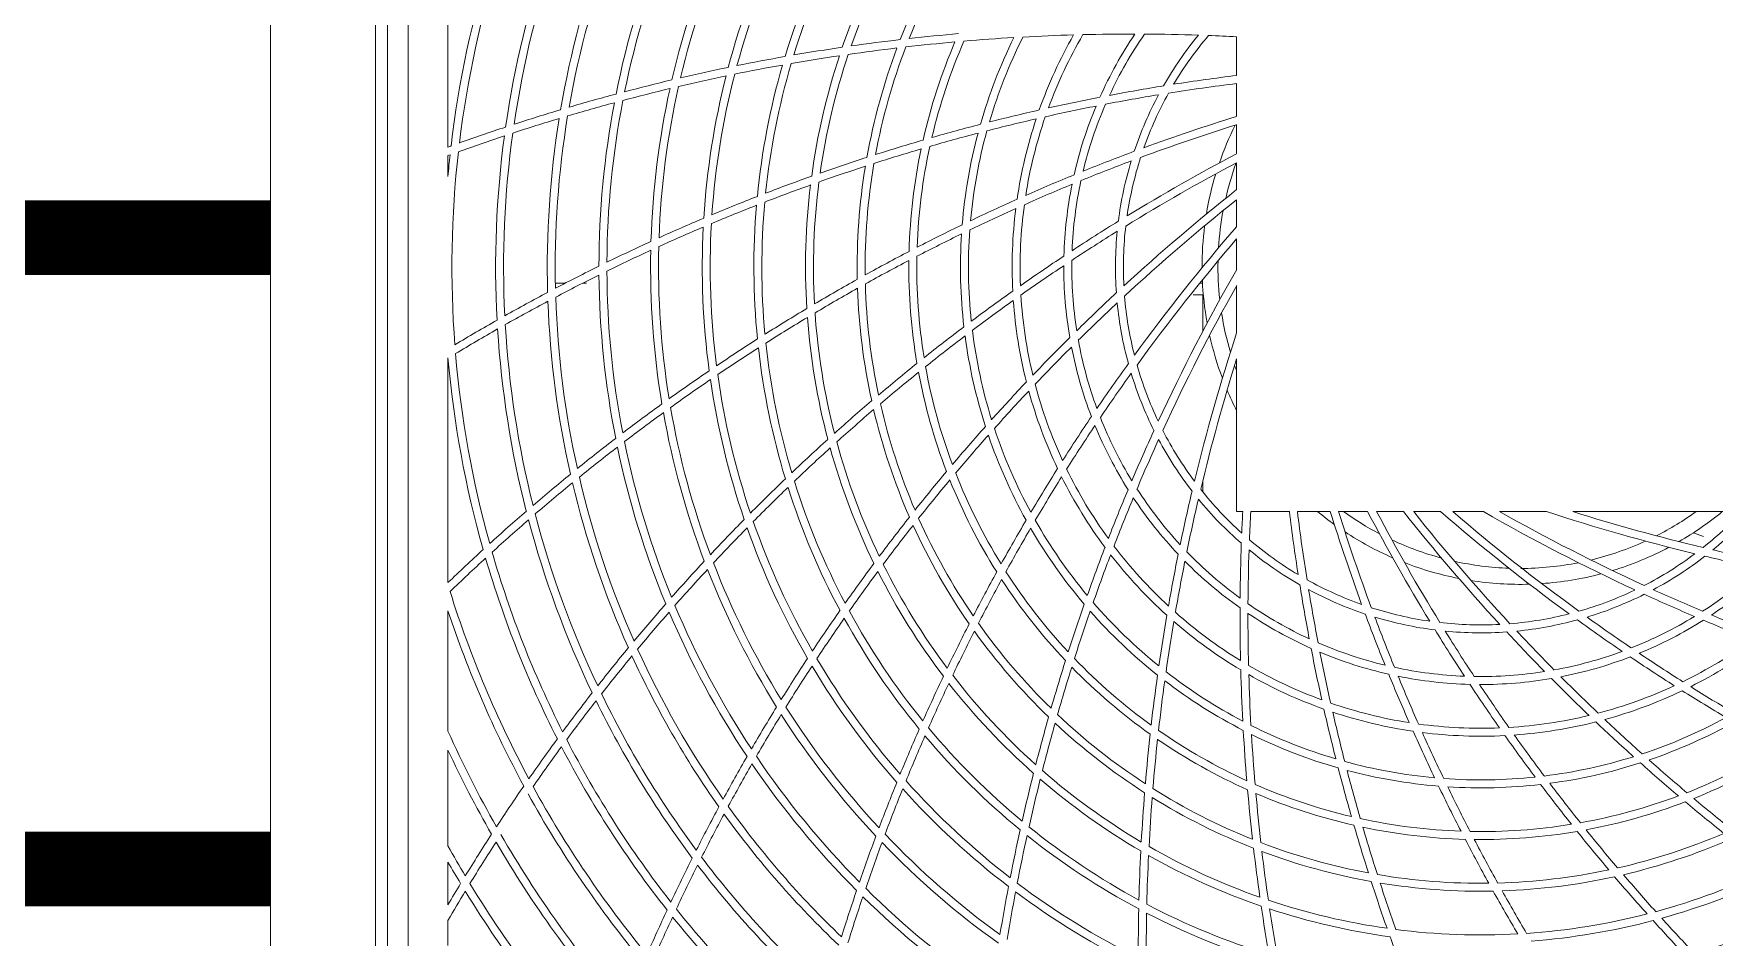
# Model space of a CAD drawing. Header units: millimetres. Extents: x -5096 to 255006, y -2833 to 77941.
# Drawn here: x 61360 to 61941, y 32597 to 32909 of the extents above; entities that cross this region are included whole.
import ezdxf

# ---------------------------------------------------------------- set-up
doc = ezdxf.new("R2010")
doc.units = ezdxf.units.MM
doc.layers.add('图框', color=7, linetype='Continuous', lineweight=0)

# ---------------------------------------------------------------- blocks, each defined once
blk = doc.blocks.new('A$C263F1397')
at = {"layer": '图框', "color": 7, "linetype": 'Continuous'}
for p, q in [((0, 0.112), (0, 5.2945)), ((0.106, 0.112), (0.106, 5.278)), ((0.118, 0.112), (0.118, 5.278)), ((0.1388, 2.484), (0.1388, 0.684)), ((0.1788, 1.7048), (0.1788, 1.89)), ((0.9728, 1.7769), (0.9728, 1.8158)), ((0.9728, 1.7358), (0.9728, 1.7688)), ((0.9728, 1.6982), (0.9728, 1.7274)), ((0.1788, 1.6753), (0.1788, 1.6962)), ((0.9728, 1.662), (0.9728, 1.6891)), ((0.9728, 1.6247), (0.9728, 1.6518)), ((0.9728, 1.5816), (0.9728, 1.6125)), ((0.2972, 1.568), (0.2869, 1.568)), ((0.3184, 1.568), (0.3147, 1.568)), ((0.9385, 1.568), (0.9358, 1.568)), ((0.9728, 1.518), (0.9728, 1.5654)), ((0.929, 1.556), (0.9388, 1.556)), ((0.9388, 1.556), (0.9388, 1.5197)), ((0.1788, 1.2666), (0.1788, 1.4927)), ((0.9728, 1.338), (0.9728, 1.4916)), ((0.9388, 1.3693), (0.9388, 1.3577)), ((0.979, 1.338), (0.9728, 1.338)), ((1.0259, 1.338), (0.987, 1.338)), ((1.0671, 1.338), (1.034, 1.338)), ((1.1047, 1.338), (1.0755, 1.338)), ((1.1408, 1.338), (1.1137, 1.338)), ((1.1781, 1.338), (1.151, 1.338)), ((1.2212, 1.338), (1.1904, 1.338)), ((1.2849, 1.338), (1.2374, 1.338)), ((1.4648, 1.338), (1.3112, 1.338)), ((1.4427, 1.3131), (1.4328, 1.3167)), ((0.1788, 1.1171), (0.1788, 1.2382)), ((0.3663, 1.208), (0.366, 1.208)), ((0.8538, 1.208), (0.8534, 1.208)), ((0.1788, 1.0016), (0.1788, 1.0979)), ((0.1788, 0.9424), (0.1788, 0.9853)), ((0.1788, 0.9014), (0.1788, 0.9266))]:
    blk.add_line(p, q, dxfattribs=at)
for centre, radius, start, end in [((1.2188, 1.584), 0.932, 159.3553, 170.0575), ((1.2188, 1.584), 0.888, 158.0116, 168.6869), ((1.2188, 1.584), 0.88, 157.7604, 168.4305), ((1.2188, 1.584), 0.836, 156.3366, 166.976), ((1.2188, 1.584), 0.828, 156.0695, 166.7028), ((1.2188, 1.584), 0.784, 154.5482, 165.1462), ((1.2188, 1.584), 0.776, 154.2614, 164.8525), ((1.2188, 1.584), 0.732, 152.62, 163.1699), ((1.2188, 1.584), 0.724, 152.3088, 162.8507), ((1.2188, 1.584), 0.68, 150.5174, 161.0107), ((1.2188, 1.584), 0.672, 150.1756, 160.6592), ((1.2188, 1.584), 0.628, 148.1933, 158.6188), ((1.2188, 1.584), 0.62, 147.8122, 158.226), ((1.2188, 1.584), 1.044, 162.5363, 173.2957), ((1.2188, 1.584), 1.036, 162.3187, 173.0745), ((1.2188, 1.584), 0.992, 161.0972, 171.8319), ((1.2188, 1.584), 0.984, 160.8703, 171.601), ((1.2188, 1.584), 0.94, 159.5932, 170.3), ((0.8676, -0.1814), 2.008, 96.6811, 98.0995), ((0.8676, -0.1814), 2, 95.1172, 96.543), ((0.8676, -0.1814), 2.008, 94.9921, 96.4222), ((1.2188, 1.584), 0.576, 156.832, 167.1749), ((1.2188, 1.584), 0.568, 156.3992, 166.7278), ((0.8676, -0.1814), 2, 93.4156, 94.8567), ((1.2188, 1.584), 0.524, 153.8384, 164.0782), ((1.2188, 1.584), 0.516, 153.3357, 163.5572), ((0.8676, -0.1814), 2, 91.6879, 93.1518), ((1.2188, 1.584), 0.472, 150.3195, 160.4257), ((1.2188, 1.584), 0.464, 149.7183, 159.8007), ((0.8676, -0.1814), 2, 89.9204, 91.419), ((1.2188, 1.584), 0.42, 146.0461, 155.9719), ((1.2188, 1.584), 0.412, 145.2992, 155.192), ((0.8676, -0.1814), 2, 88.0886, 89.6435), ((1.2188, 1.584), 0.368, 140.6222, 150.2872), ((1.2188, 1.584), 0.36, 139.6445, 149.2588), ((0.8676, -0.1814), 2, 86.9859, 87.7985), ((0.8676, -0.1814), 2.008, 100.0231, 101.4285), ((0.8676, -0.1814), 2, 98.4733, 99.8818), ((0.8676, -0.1814), 2.008, 98.3566, 99.7672), ((1.2188, 1.584), 0.68, 161.7674, 172.2607), ((1.2188, 1.584), 0.672, 161.4256, 171.9093), ((0.8676, -0.1814), 2, 96.8012, 98.2167), ((1.2188, 1.584), 0.628, 159.4433, 169.8688), ((1.2188, 1.584), 0.62, 159.0622, 169.4761), ((0.8676, -0.1814), 2.008, 101.6837, 103.086), ((1.2188, 1.584), 0.776, 165.5114, 176.1025), ((0.8676, -0.1814), 2, 100.1375, 101.5416), ((1.2188, 1.584), 0.732, 163.87, 174.4199), ((1.2188, 1.584), 0.724, 163.5588, 174.1007), ((1.2188, -0.216), 2.008, 97.037, 98.8641), ((0.8676, -0.1814), 2, 103.4529, 104.8536), ((0.8676, -0.1814), 2.008, 103.3408, 104.7417), ((1.2188, 1.584), 0.836, 167.5866, 178.226), ((1.2188, 1.584), 0.828, 167.3195, 177.9528), ((0.8676, -0.1814), 2, 101.7966, 103.1982), ((1.2188, 1.584), 0.784, 165.7982, 176.3962), ((1.2188, -0.216), 2.008, 99.1588, 100.7337), ((1.2188, -0.216), 2, 97.0653, 99.0485), ((0.8676, -0.1814), 2, 105.1082, 106.5091), ((0.8676, -0.1814), 2.008, 104.9963, 106.397), ((1.2188, 1.584), 0.888, 169.2616, 179.9369), ((1.2188, 1.584), 0.88, 169.0104, 179.6805), ((1.2188, -0.216), 2, 101.1704, 102.669), ((1.2188, -0.216), 2.008, 101.0134, 102.5249), ((1.2188, 1.584), 0.42, 157.2958, 167.2219), ((1.2188, 1.584), 0.412, 156.5492, 166.442), ((1.2188, -0.216), 2, 99.3386, 100.8935), ((1.2188, 1.584), 0.368, 151.8719, 161.5372), ((1.2188, 1.584), 0.36, 150.8945, 160.5088), ((0.8676, -0.1814), 2, 106.7639, 108.1661), ((0.8676, -0.1814), 2.008, 106.6517, 108.0533), ((1.2188, 1.584), 0.94, 170.8432, 181.55), ((1.2188, 1.584), 0.932, 170.6053, 181.3075), ((1.2188, -0.216), 2.008, 104.5334, 105.9807), ((1.2188, -0.216), 2, 102.9379, 104.4018), ((1.2188, -0.216), 2.008, 102.7957, 104.2683), ((1.2188, 1.584), 0.472, 161.5693, 171.6757), ((1.2188, 1.584), 0.464, 160.9683, 171.0507), ((1.57, -0.1814), 2, 107.3724, 110.2985), ((1.57, -0.1814), 2.008, 107.301, 110.1141), ((1.258, 1.5848), 0.32, 153.6416, 161.0206), ((0.8676, -0.1814), 2, 108.4213, 109.8256), ((0.8676, -0.1814), 2.008, 108.3083, 109.7119), ((1.2188, 1.584), 0.992, 172.3472, 183.0819), ((1.2188, 1.584), 0.984, 172.1203, 182.851), ((1.2188, -0.216), 2.008, 106.2421, 107.6722), ((1.2188, -0.216), 2, 104.6656, 106.1067), ((1.2188, 1.584), 0.524, 165.0884, 175.3282), ((1.2188, 1.584), 0.516, 164.5857, 174.8071), ((0.8676, -0.1814), 2.008, 109.9673, 110.0626), ((0.8676, -0.1814), 2, 110.0812, 110.1463), ((1.2188, 1.584), 1.044, 173.7863, 174.9829), ((1.2188, 1.584), 1.036, 173.5687, 184.3245), ((1.2188, -0.216), 2.008, 107.9311, 109.3495), ((1.2188, -0.216), 2, 106.3672, 107.793), ((1.2188, 1.584), 0.576, 168.082, 178.4249), ((1.2188, 1.584), 0.568, 167.6492, 177.9777), ((1.57, -0.1814), 2.008, 110.4088, 111.9837), ((1.9076, -0.079), 2.008, 117.746, 121.3641), ((1.2188, 1.584), 0.36, 162.1445, 171.7588), ((1.2188, -0.216), 2.008, 109.6066, 111.0172), ((1.2188, -0.216), 2, 108.0512, 109.4667), ((1.2188, 1.584), 0.628, 170.6933, 181.1188), ((1.2188, 1.584), 0.62, 170.3122, 180.7261), ((1.57, -0.1814), 2.008, 112.2634, 113.7749), ((1.57, -0.1814), 2, 110.5886, 112.1435), ((1.2188, 1.584), 0.368, 163.1216, 172.7872), ((1.9076, -0.079), 2, 117.8667, 121.5485), ((1.258, 1.5848), 0.32, 163.0967, 170.5365), ((1.258, 1.5848), 0.304, 159.9821, 166.9922), ((1.2188, -0.216), 2, 109.7233, 111.1318), ((1.2188, 1.584), 0.68, 173.0174, 183.5107), ((1.2188, 1.584), 0.672, 172.6756, 183.1592), ((1.57, -0.1814), 2, 112.4203, 113.919), ((1.2188, 1.584), 0.42, 168.5455, 178.4719), ((1.2188, 1.584), 0.412, 167.7992, 177.692), ((2.2188, 0.0874), 2.008, 128.3549, 132.6141), ((1.2188, -0.216), 2, 111.3875, 112.7916), ((1.2188, -0.216), 2.008, 111.2731, 112.6785), ((1.2188, 1.584), 0.732, 175.12, 185.6699), ((1.2188, 1.584), 0.724, 174.8088, 185.3507), ((1.57, -0.1814), 2, 114.1879, 115.6518), ((1.57, -0.1814), 2.008, 114.0457, 115.5183), ((1.2188, 1.584), 0.472, 172.8193, 182.9257), ((1.2188, 1.584), 0.464, 172.2183, 182.3006), ((2.2188, 0.0874), 2, 128.5366, 132.7985), ((1.2188, -0.216), 2.008, 112.9337, 114.336), ((1.2188, 1.584), 0.776, 176.7614, 187.3525), ((1.57, -0.1814), 2.008, 115.7834, 117.2307), ((1.9076, -0.079), 2.008, 121.6588, 123.2337), ((1.2188, 1.584), 0.36, 173.3945, 183.0088), ((2.4916, 0.3112), 2.008, 139.1453, 143.8641), ((1.258, 1.5848), 0.32, 172.6769, 180.254), ((1.258, 1.5848), 0.304, 169.3736, 176.5029), ((1.2188, -0.216), 2.008, 114.5908, 115.9917), ((1.2188, -0.216), 2, 113.0466, 114.4482), ((1.2188, 1.584), 0.784, 177.0482, 187.6462), ((1.57, -0.1814), 2, 115.9156, 117.3567), ((1.2188, 1.584), 0.524, 176.3384, 186.5782), ((1.2188, 1.584), 0.516, 175.8357, 186.0571), ((1.9076, -0.079), 2, 121.8386, 123.3935), ((1.2188, 1.584), 0.368, 174.3716, 184.0372), ((2.4916, 0.3112), 2, 139.4114, 144.0485), ((1.2188, -0.216), 2, 114.7029, 116.1036), ((1.2188, 1.584), 0.836, 178.8366, 189.476), ((1.2188, 1.584), 0.828, 178.5695, 189.2028), ((1.57, -0.1814), 2.008, 117.4921, 118.9222), ((1.57, -0.1814), 2, 117.6172, 119.043), ((1.2188, 1.584), 0.576, 179.332, 189.6749), ((1.2188, 1.584), 0.568, 178.8992, 189.2276), ((1.9076, -0.079), 2.008, 123.5134, 125.0249), ((1.2188, 1.584), 0.412, 179.0492, 188.942), ((1.2188, -0.216), 2.008, 116.2463, 117.647), ((1.2188, -0.216), 2, 116.3582, 117.7591), ((1.2188, 1.584), 0.888, 180.5116, 191.1869), ((1.2188, 1.584), 0.88, 180.2604, 190.9305), ((1.9076, -0.079), 2, 123.6703, 125.169), ((1.2188, 1.584), 0.42, 179.7955, 189.7219), ((2.7155, 0.584), 2.008, 150.2099, 155.1141), ((1.258, 1.5848), 0.304, 178.9719, 186.3126), ((1.2188, -0.216), 2.008, 117.9017, 119.3033), ((1.57, -0.1814), 2.008, 119.1811, 120.5995), ((1.57, -0.1814), 2, 119.3012, 120.7167), ((1.2188, 1.584), 0.628, 181.9433, 192.3688), ((1.2188, 1.584), 0.62, 181.5622, 191.9756), ((1.9076, -0.079), 2.008, 125.2957, 126.7683), ((2.2188, 0.0874), 2.008, 132.9088, 134.4837), ((2.7155, 0.584), 2, 150.613, 155.2985), ((1.258, 1.5848), 0.32, 182.4582, 190.2527), ((1.2188, -0.216), 2, 118.0139, 119.4161), ((1.2188, 1.584), 0.94, 182.0932, 192.8), ((1.2188, 1.584), 0.932, 181.8553, 192.5575), ((1.57, -0.1814), 2.008, 120.8566, 122.2672), ((1.9076, -0.079), 2, 125.4379, 126.9018), ((1.2188, 1.584), 0.472, 184.0693, 194.1757), ((1.2188, 1.584), 0.464, 183.4683, 193.5507), ((2.2188, 0.0874), 2, 133.0886, 134.6435), ((1.2188, 1.584), 0.368, 185.6216, 195.2872), ((1.2188, 1.584), 0.36, 184.6445, 194.2588), ((1.2188, -0.216), 2.008, 119.5583, 120.9619), ((1.2188, 1.584), 0.984, 183.3703, 194.101), ((1.57, -0.1814), 2, 120.9733, 122.3818), ((1.2188, 1.584), 0.68, 184.2674, 194.7607), ((1.2188, 1.584), 0.672, 183.9256, 194.4089), ((1.9076, -0.079), 2.008, 127.0334, 128.4807), ((1.258, 1.5848), 0.304, 188.8637, 196.5111), ((1.2188, -0.216), 2, 119.6713, 121.0756), ((1.2188, 1.584), 0.992, 183.5972, 194.3319), ((1.57, -0.1814), 2.008, 122.5231, 123.9285), ((1.2188, 1.584), 0.724, 186.0588, 196.6005), ((1.9076, -0.079), 2, 127.1656, 128.6067), ((1.2188, 1.584), 0.524, 187.5884, 197.8282), ((1.2188, 1.584), 0.516, 187.0857, 197.3071), ((2.2188, 0.0874), 2.008, 134.7634, 136.2749), ((1.2188, 1.584), 0.412, 190.2992, 200.192), ((2.8818, 0.8952), 2.008, 161.9319, 166.3641), ((1.258, 1.5848), 0.32, 192.5152, 200.6059), ((1.2188, 1.584), 1.044, 185.0194, 195.7957), ((1.2188, 1.584), 1.036, 184.8187, 195.5745), ((1.57, -0.1814), 2, 122.6375, 124.0416), ((1.2188, 1.584), 0.732, 186.37, 196.9199), ((2.2188, 0.0874), 2, 134.9203, 136.419), ((1.2188, 1.584), 0.42, 191.0455, 200.9719), ((2.8818, 0.8952), 2, 162.6486, 166.5485), ((1.57, -0.1814), 2.008, 124.1837, 125.586), ((1.2188, 1.584), 0.776, 188.0114, 198.6023), ((1.9076, -0.079), 2.008, 128.7421, 130.1722), ((1.9076, -0.079), 2, 128.8672, 130.293), ((1.2188, 1.584), 0.576, 190.582, 200.9249), ((1.2188, 1.584), 0.568, 190.1492, 200.4776), ((2.4916, 0.3112), 2.008, 144.1588, 145.7337), ((2.4916, 0.3112), 2, 144.3386, 145.8935), ((1.2188, 1.584), 0.368, 196.8716, 206.5372), ((1.2188, 1.584), 0.36, 195.8945, 205.5088), ((1.258, 1.5848), 0.304, 199.1308, 200.2555), ((1.57, -0.1814), 2, 124.2966, 125.6982), ((1.2188, 1.584), 0.784, 188.2982, 198.8962), ((2.2188, 0.0874), 2.008, 136.5457, 138.0183), ((2.2188, 0.0874), 2, 136.6879, 138.1518), ((1.2188, 1.584), 0.472, 195.3193, 205.4257), ((1.2188, 1.584), 0.464, 194.7183, 204.8005), ((1.258, 1.5848), 0.32, 202.9164, 206.9693), ((1.57, -0.1814), 2.008, 125.8408, 127.2417), ((1.2188, 1.584), 0.828, 189.8195, 200.4528), ((1.9076, -0.079), 2.008, 130.4311, 131.8495), ((1.9076, -0.079), 2, 130.5512, 131.9667), ((1.2188, 1.584), 0.628, 193.1933, 203.6188), ((1.2188, 1.584), 0.62, 192.8122, 203.2259), ((1.57, -0.1814), 2, 125.9529, 127.3536), ((1.2188, 1.584), 0.836, 190.0866, 200.726), ((2.2188, 0.0874), 2.008, 138.2834, 139.7306), ((1.2188, 1.584), 0.516, 198.3357, 208.5567), ((2.4916, 0.3112), 2.008, 146.0134, 147.5249), ((2.4916, 0.3112), 2, 146.1703, 147.669), ((1.2188, 1.584), 0.42, 202.2955, 212.2219), ((1.2188, 1.584), 0.412, 201.5492, 211.442), ((1.57, -0.1814), 2.008, 127.4963, 128.897), ((1.2188, 1.584), 0.88, 191.5104, 202.1805), ((1.9076, -0.079), 2.008, 132.1066, 133.5172), ((1.2188, 1.584), 0.672, 195.1756, 205.6591), ((2.2188, 0.0874), 2, 138.4156, 139.8567), ((1.2188, 1.584), 0.524, 198.8384, 209.0782), ((2.7155, 0.584), 2.008, 155.4088, 156.9837), ((2.7155, 0.584), 2, 155.5886, 157.1435), ((1.2188, 1.584), 0.368, 208.1216, 217.7872), ((1.2188, 1.584), 0.36, 207.1445, 216.7588), ((1.57, -0.1814), 2, 127.6082, 129.0091), ((1.2188, 1.584), 0.888, 191.7616, 202.4369), ((1.9076, -0.079), 2, 132.2233, 133.6318), ((1.2188, 1.584), 0.68, 195.5174, 206.0107), ((1.57, -0.1814), 2.008, 129.1517, 130.5533), ((1.2188, 1.584), 0.932, 193.1053, 203.8075), ((1.9076, -0.079), 2.008, 133.7731, 135.1785), ((2.2188, 0.0874), 2.008, 139.9921, 141.4222), ((1.2188, 1.584), 0.568, 201.3992, 211.7274), ((2.4916, 0.3112), 2.008, 147.7957, 149.2682), ((2.4916, 0.3112), 2, 147.9379, 149.4018), ((1.2188, 1.584), 0.472, 206.5693, 216.6757), ((1.2188, 1.584), 0.464, 205.9683, 216.0507), ((1.57, -0.1814), 2, 129.2639, 130.6661), ((1.2188, 1.584), 0.94, 193.3432, 204.05), ((1.9076, -0.079), 2, 133.8875, 135.2916), ((1.2188, 1.584), 0.732, 197.62, 208.1699), ((1.2188, 1.584), 0.724, 197.3088, 207.8505), ((2.2188, 0.0874), 2, 140.1172, 141.543), ((1.2188, 1.584), 0.576, 201.832, 212.1749), ((2.7155, 0.584), 2.008, 157.2634, 158.7749), ((1.2188, 1.584), 0.412, 212.7992, 222.692), ((2.8818, 0.8952), 2.008, 166.6588, 168.2337), ((1.2188, 1.584), 0.36, 218.3945, 228.0088), ((1.57, -0.1814), 2.008, 130.8083, 132.2119), ((2.7155, 0.584), 2, 157.4203, 158.919), ((1.2188, 1.584), 0.42, 213.5455, 223.4719), ((2.8818, 0.8952), 2, 166.8386, 168.3935), ((1.2188, 1.584), 0.368, 219.3716, 229.0372), ((2.9842, 1.2329), 2.008, 176.9979, 177.6141), ((2.9842, 1.2329), 2, 176.9859, 177.7985), ((3.0188, 1.584), 2.008, 187.037, 188.8641), ((3.0188, 1.584), 2, 187.0653, 189.0485), ((1.258, 1.5848), 0.32, 230.4663, 234.2761), ((2.9842, 1.9352), 2.008, 197.301, 200.1141), ((2.9842, 1.9352), 2, 197.3724, 200.2985), ((1.258, 1.5848), 0.304, 234.2763, 242.2755), ((2.8818, 2.2729), 2.008, 207.746, 211.3641), ((2.8818, 2.2729), 2, 207.8667, 211.5485), ((2.7155, 2.584), 2.008, 218.3549, 222.6141), ((2.7155, 2.584), 2, 218.5366, 222.7985), ((2.4916, 2.8568), 2.008, 229.1453, 233.8641), ((2.4916, 2.8568), 2, 229.4114, 234.0485), ((2.2188, 3.0807), 2.008, 240.2099, 245.1141), ((2.2188, 3.0807), 2, 240.6132, 245.2985), ((1.9076, 3.247), 2.008, 251.9319, 256.3641), ((1.9076, 3.247), 2, 252.6484, 256.5485), ((1.258, 1.5848), 0.304, 296.889, 305.7237), ((1.258, 1.5848), 0.32, 300.0428, 309.5337), ((1.2188, 1.584), 0.36, 308.3945, 318.0088), ((1.2188, 1.584), 0.368, 309.3716, 319.0372), ((1.57, -0.1814), 2, 130.9213, 132.3256), ((1.2188, 1.584), 0.992, 194.8472, 205.5819), ((1.2188, 1.584), 0.984, 194.6203, 205.351), ((1.9076, -0.079), 2.008, 135.4337, 136.836), ((1.9076, -0.079), 2, 135.5466, 136.9482), ((1.2188, 1.584), 0.784, 199.5482, 210.1462), ((1.2188, 1.584), 0.776, 199.2614, 209.8523), ((2.2188, 0.0874), 2.008, 141.6811, 143.0995), ((2.2188, 0.0874), 2, 141.8012, 143.2167), ((1.2188, 1.584), 0.628, 204.4433, 214.8688), ((1.2188, 1.584), 0.62, 204.0622, 214.4757), ((2.4916, 0.3112), 2.008, 149.5334, 150.9806), ((2.4916, 0.3112), 2, 149.6656, 151.1067), ((1.2188, 1.584), 0.524, 210.0884, 220.3282), ((1.2188, 1.584), 0.516, 209.5857, 219.8071), ((1.2188, 1.584), 0.464, 217.2183, 227.3007), ((2.9842, 1.2329), 2.008, 177.9088, 179.4837), ((1.2188, 1.584), 0.36, 229.6445, 239.2588), ((1.258, 1.5848), 0.32, 236.6233, 246.3967), ((1.258, 1.5848), 0.304, 244.907, 254.9284), ((1.258, 1.5848), 0.304, 283.5827, 294.5768), ((1.57, -0.1814), 2.008, 132.4673, 133.853), ((1.57, -0.1814), 2, 132.5812, 133.9886), ((1.2188, 1.584), 1.044, 196.2863, 207.0457), ((1.2188, 1.584), 1.036, 196.0687, 206.8245), ((1.9076, -0.079), 2.008, 137.0908, 138.4916), ((1.2188, 1.584), 0.828, 201.0695, 211.7028), ((2.7155, 0.584), 2.008, 159.0457, 160.5183), ((2.7155, 0.584), 2, 159.1879, 160.6518), ((1.2188, 1.584), 0.472, 217.8193, 227.9257), ((2.8818, 0.8952), 2.008, 168.5134, 170.0249), ((2.8818, 0.8952), 2, 168.6703, 170.169), ((1.2188, 1.584), 0.42, 224.7955, 234.7219), ((1.2188, 1.584), 0.412, 224.0492, 233.942), ((2.9842, 1.2329), 2, 178.0888, 179.6435), ((1.2188, 1.584), 0.368, 230.6234, 240.2872), ((1.258, 1.5848), 0.32, 248.7153, 258.904), ((1.258, 1.5848), 0.304, 257.4952, 267.9319), ((1.258, 1.5848), 0.304, 270.1508, 281.183), ((1.258, 1.5848), 0.32, 286.9249, 297.9535), ((1.2188, 1.584), 0.36, 297.1445, 306.7588), ((1.2188, 1.584), 0.368, 298.1216, 307.7872), ((1.9076, 3.247), 2.008, 256.6588, 258.2337), ((1.9076, 3.247), 2, 256.8386, 258.3935), ((1.9076, -0.079), 2, 137.2029, 138.6036), ((1.2188, 1.584), 0.836, 201.3366, 211.976), ((2.2188, 0.0874), 2.008, 143.3566, 144.7672), ((2.2188, 0.0874), 2, 143.4733, 144.8818), ((1.2188, 1.584), 0.68, 206.7674, 217.2607), ((1.2188, 1.584), 0.672, 206.4256, 216.909), ((2.4916, 0.3112), 2.008, 151.2421, 152.6722), ((2.4916, 0.3112), 2, 151.3672, 152.793), ((1.2188, 1.584), 0.576, 213.082, 223.4249), ((1.2188, 1.584), 0.568, 212.6492, 222.9776), ((1.2188, 1.584), 0.36, 240.8945, 250.5088), ((1.258, 1.5848), 0.32, 273.9412, 284.771), ((1.2188, 1.584), 0.412, 302.7992, 312.692), ((1.2188, 1.584), 0.42, 303.5455, 313.4719), ((1.2188, 1.584), 1.088, 197.4608, 208.2392), ((3.0188, 1.584), 2.008, 189.1588, 190.7337), ((3.0188, 1.584), 2, 189.3388, 190.8935), ((1.2188, 1.584), 0.368, 241.8735, 251.5372), ((1.258, 1.5848), 0.32, 261.1775, 271.7243), ((1.2188, 1.584), 0.36, 285.8945, 295.5088), ((1.2188, 1.584), 0.368, 286.8716, 296.5372), ((2.2188, 3.0807), 2.008, 245.4088, 246.9837), ((2.2188, 3.0807), 2, 245.5886, 247.1435), ((1.2188, 1.584), 1.096, 198.3947, 208.4522), ((1.9076, -0.079), 2.008, 138.7463, 140.147), ((1.9076, -0.079), 2, 138.8582, 140.2591), ((1.2188, 1.584), 0.888, 203.0116, 213.6869), ((1.2188, 1.584), 0.88, 202.7604, 213.4305), ((2.2188, 0.0874), 2.008, 145.0231, 146.4285), ((1.2188, 1.584), 0.724, 208.5588, 219.1004), ((2.7155, 0.584), 2.008, 160.7834, 162.2307), ((2.7155, 0.584), 2, 160.9156, 162.3567), ((1.2188, 1.584), 0.524, 221.3384, 231.5782), ((1.2188, 1.584), 0.516, 220.8357, 231.0571), ((1.2188, 1.584), 0.464, 228.4683, 238.5507), ((2.9842, 1.2329), 2.008, 179.7634, 181.2749), ((1.2188, 1.584), 0.42, 236.0466, 245.9719), ((2.9842, 1.2329), 2, 179.9205, 181.419), ((1.2188, 1.584), 0.412, 235.2992, 245.192), ((1.2188, 1.584), 0.36, 252.1445, 261.7588), ((2.2188, 0.0874), 2, 145.1375, 146.5416), ((1.2188, 1.584), 0.732, 208.87, 219.4199), ((2.4916, 0.3112), 2.008, 152.9311, 154.3495), ((1.2188, 1.584), 0.62, 215.3122, 225.7259), ((2.8818, 0.8952), 2.008, 170.2957, 171.7683), ((2.8818, 0.8952), 2, 170.4379, 171.9018), ((1.2188, 1.584), 0.472, 229.0693, 239.1757), ((2.9842, 1.9352), 2.008, 200.4088, 201.9837), ((1.2188, 1.584), 0.368, 253.1216, 262.7872), ((2.9842, 1.9352), 2, 200.5886, 202.1435), ((2.8818, 2.2729), 2.008, 211.6588, 213.2337), ((1.2188, 1.584), 0.36, 263.3945, 273.0088), ((1.2188, 1.584), 0.36, 274.6445, 284.2588), ((1.2188, 1.584), 0.368, 275.6216, 285.2872), ((2.4916, 2.8568), 2.008, 234.1588, 235.7337), ((2.4916, 2.8568), 2, 234.3386, 235.8935), ((1.2188, 1.584), 0.412, 291.5492, 301.442), ((1.2188, 1.584), 0.42, 292.2955, 302.2219), ((2.2188, 3.0807), 2.008, 247.2634, 248.7749), ((2.2188, 3.0807), 2, 247.4203, 248.919), ((2.4916, 0.3112), 2, 153.0512, 154.4667), ((1.2188, 1.584), 0.628, 215.6933, 226.1188), ((1.2188, 1.584), 0.412, 246.5492, 256.442), ((1.2188, 1.584), 0.368, 264.3716, 274.0372), ((2.8818, 2.2729), 2, 211.8386, 213.3935), ((2.7155, 2.584), 2.008, 222.9088, 224.4837), ((2.7155, 2.584), 2, 223.0886, 224.6435), ((1.2188, 1.584), 0.464, 295.9683, 306.0507), ((1.2188, 1.584), 0.472, 296.5693, 306.6757), ((1.9076, -0.079), 2.008, 140.4017, 141.8033), ((1.9076, -0.079), 2, 140.5139, 141.9161), ((1.2188, 1.584), 0.94, 204.5932, 215.3), ((1.2188, 1.584), 0.932, 204.3553, 215.0575), ((2.2188, 0.0874), 2.008, 146.6837, 148.086), ((1.2188, 1.584), 0.776, 210.5114, 221.1023), ((2.7155, 0.584), 2.008, 162.4921, 163.9222), ((1.2188, 1.584), 0.568, 223.8992, 234.2277), ((3.0188, 1.584), 2.008, 191.0134, 192.5249), ((3.0188, 1.584), 2, 191.1704, 192.669), ((1.2188, 1.584), 0.42, 247.2959, 257.2219), ((1.2188, 1.584), 0.412, 280.2992, 290.192), ((1.2188, 1.584), 0.42, 281.0455, 290.9719), ((2.4916, 2.8568), 2.008, 236.0134, 237.5249), ((2.4916, 2.8568), 2, 236.1703, 237.669), ((2.2188, 0.0874), 2, 146.7966, 148.1982), ((1.2188, 1.584), 0.784, 210.7982, 221.3962), ((2.4916, 0.3112), 2.008, 154.6066, 156.0172), ((1.2188, 1.584), 0.672, 217.6756, 228.1591), ((2.7155, 0.584), 2, 162.6172, 164.043), ((1.2188, 1.584), 0.576, 224.332, 234.6749), ((2.8818, 0.8952), 2.008, 172.0334, 173.4807), ((2.8818, 0.8952), 2, 172.1656, 173.6067), ((1.2188, 1.584), 0.524, 232.5884, 242.8282), ((1.2188, 1.584), 0.516, 232.0857, 242.3072), ((2.9842, 1.2329), 2.008, 181.5457, 183.0183), ((1.2188, 1.584), 0.464, 239.7183, 249.8007), ((1.2188, 1.584), 0.472, 240.3194, 250.4257), ((2.9842, 1.2329), 2, 181.6879, 183.1518), ((2.9842, 1.9352), 2.008, 202.2634, 203.7749), ((1.2188, 1.584), 0.412, 257.7992, 267.692), ((1.2188, 1.584), 0.42, 258.5455, 268.4719), ((2.9842, 1.9352), 2, 202.4203, 203.919), ((1.2188, 1.584), 0.412, 269.0492, 278.942), ((1.2188, 1.584), 0.42, 269.7955, 279.7219), ((2.7155, 2.584), 2.008, 224.7634, 226.2749), ((2.7155, 2.584), 2, 224.9203, 226.419), ((1.9076, -0.079), 2.008, 142.0583, 143.4619), ((1.2188, 1.584), 0.984, 205.8703, 216.601), ((2.4916, 0.3112), 2, 154.7233, 156.1318), ((1.2188, 1.584), 0.68, 218.0174, 228.5107), ((2.8818, 2.2729), 2.008, 213.5134, 215.0249), ((2.8818, 2.2729), 2, 213.6703, 215.169), ((1.2188, 1.584), 0.464, 284.7183, 294.8005), ((1.2188, 1.584), 0.472, 285.3193, 295.4257), ((2.4916, 2.8568), 2.008, 237.7957, 239.2682), ((2.4916, 2.8568), 2, 237.9379, 239.4018), ((1.9076, -0.079), 2, 142.1713, 143.5756), ((1.2188, 1.584), 0.992, 206.0972, 216.8319), ((2.2188, 0.0874), 2.008, 148.3408, 149.7416), ((2.2188, 0.0874), 2, 148.4529, 149.8536), ((1.2188, 1.584), 0.836, 212.5866, 223.226), ((1.2188, 1.584), 0.828, 212.3195, 222.9527), ((1.2188, 1.584), 0.62, 226.5622, 236.976), ((3.0188, 1.584), 2.008, 192.7957, 194.2683), ((1.2188, 1.584), 0.464, 250.9683, 261.0507), ((1.2188, 1.584), 0.472, 251.5693, 261.6757), ((3.0188, 1.584), 2, 192.9379, 194.4018), ((1.2188, 1.584), 1.14, 204.1775, 209.6039), ((2.4916, 0.3112), 2.008, 156.2731, 157.6785), ((1.2188, 1.584), 0.724, 219.8088, 230.3506), ((2.7155, 0.584), 2.008, 164.1811, 165.5995), ((2.7155, 0.584), 2, 164.3012, 165.7167), ((1.2188, 1.584), 0.628, 226.9433, 237.3688), ((1.2188, 1.584), 0.568, 235.1492, 245.4777), ((2.9842, 1.2329), 2.008, 183.2834, 184.7307), ((1.2188, 1.584), 0.516, 243.3357, 253.5571), ((2.9842, 1.9352), 2.008, 204.0457, 205.5183), ((1.2188, 1.584), 0.464, 262.2183, 272.3004), ((1.2188, 1.584), 0.464, 273.4683, 283.5507), ((1.2188, 1.584), 0.472, 274.0693, 284.1757), ((2.7155, 2.584), 2.008, 226.5457, 228.0183), ((2.7155, 2.584), 2, 226.6879, 228.1518), ((1.2188, 1.584), 0.516, 288.3357, 298.5567), ((1.2188, 1.584), 0.524, 288.8384, 299.0782), ((1.9076, -0.079), 2.008, 143.7173, 145.1235), ((1.9076, -0.079), 2, 143.8312, 145.2386), ((1.2188, 1.584), 1.044, 207.5363, 218.2957), ((1.2188, 1.584), 1.036, 207.3187, 218.0745), ((2.4916, 0.3112), 2, 156.3875, 157.7916), ((1.2188, 1.584), 0.732, 220.12, 230.6699), ((2.8818, 0.8952), 2.008, 173.7421, 175.1722), ((2.8818, 0.8952), 2, 173.8672, 175.293), ((1.2188, 1.584), 0.576, 235.582, 245.9249), ((2.9842, 1.2329), 2, 183.4156, 184.8567), ((1.2188, 1.584), 0.524, 243.8384, 254.0782), ((1.2188, 1.584), 0.472, 262.8193, 272.9257), ((2.9842, 1.9352), 2, 204.1879, 205.6518), ((2.8818, 2.2729), 2.008, 215.2957, 216.7682), ((2.8818, 2.2729), 2, 215.4379, 216.9018), ((1.2188, 1.584), 0.568, 291.3992, 301.7274), ((1.2188, 1.584), 1.148, 205.0521, 209.8099), ((2.2188, 0.0874), 2.008, 149.9963, 151.397), ((2.2188, 0.0874), 2, 150.1082, 151.5091), ((1.2188, 1.584), 0.888, 214.2616, 224.9369), ((1.2188, 1.584), 0.88, 214.0104, 224.6805), ((1.2188, 1.584), 0.516, 254.5857, 264.8071), ((1.2188, 1.584), 0.516, 277.0857, 287.3071), ((1.2188, 1.584), 0.524, 277.5884, 287.8282), ((2.7155, 2.584), 2.008, 228.2834, 229.7306), ((2.7155, 2.584), 2, 228.4156, 229.8567), ((1.2188, 1.584), 0.576, 291.832, 302.1749), ((1.2188, 1.584), 0.776, 221.7614, 232.3524), ((2.7155, 0.584), 2.008, 165.8566, 167.2672), ((2.7155, 0.584), 2, 165.9733, 167.3818), ((1.2188, 1.584), 0.68, 229.2674, 239.7607), ((1.2188, 1.584), 0.672, 228.9256, 239.4092), ((3.0188, 1.584), 2.008, 194.5334, 195.9807), ((1.2188, 1.584), 0.524, 255.0884, 265.3282), ((3.0188, 1.584), 2, 194.6656, 196.1067), ((1.2188, 1.584), 0.516, 265.8357, 276.0567), ((1.9076, -0.079), 2.008, 145.3795, 146.7892), ((1.2188, 1.584), 1.096, 208.9205, 219.7022), ((1.2188, 1.584), 1.088, 208.7108, 219.4892), ((2.4916, 0.3112), 2.008, 157.9337, 159.336), ((2.4916, 0.3112), 2, 158.0466, 159.4482), ((1.2188, 1.584), 0.784, 222.0482, 232.6462), ((2.8818, 0.8952), 2.008, 175.4311, 176.8495), ((2.8818, 0.8952), 2, 175.5512, 176.9667), ((1.2188, 1.584), 0.628, 238.1933, 248.6188), ((1.2188, 1.584), 0.62, 237.8122, 248.2261), ((2.9842, 1.2329), 2.008, 184.9921, 186.4222), ((1.2188, 1.584), 0.568, 246.3992, 256.7277), ((1.2188, 1.584), 0.576, 246.832, 257.1749), ((2.9842, 1.2329), 2, 185.1172, 186.543), ((2.9842, 1.9352), 2.008, 205.7834, 207.2307), ((1.2188, 1.584), 0.524, 266.3384, 276.5782), ((2.9842, 1.9352), 2, 205.9156, 207.3567), ((2.8818, 2.2729), 2.008, 217.0334, 218.4806), ((2.8818, 2.2729), 2, 217.1656, 218.6067), ((1.2188, 1.584), 0.568, 280.1492, 290.4776), ((2.7155, 2.584), 2, 230.1172, 231.543), ((2.2188, 0.0874), 2.008, 151.6517, 153.0533), ((2.2188, 0.0874), 2, 151.7639, 153.1661), ((1.2188, 1.584), 0.94, 215.8432, 226.55), ((1.2188, 1.584), 0.932, 215.6053, 226.3075), ((1.2188, 1.584), 0.576, 280.582, 290.9249), ((2.7155, 2.584), 2.008, 229.9921, 231.4222), ((2.7155, 0.584), 2.008, 167.5231, 168.9285), ((1.2188, 1.584), 0.724, 231.0588, 241.6006), ((3.0188, 1.584), 2.008, 196.2421, 197.6722), ((1.2188, 1.584), 0.568, 257.6492, 267.9776), ((1.2188, 1.584), 0.576, 258.082, 268.4249), ((3.0188, 1.584), 2, 196.3672, 197.793), ((1.2188, 1.584), 0.568, 268.8992, 279.2273), ((1.2188, 1.584), 0.576, 269.332, 279.6749), ((2.8818, 2.2729), 2.008, 218.7421, 220.1722), ((2.8818, 2.2729), 2, 218.8672, 220.293), ((1.2188, 1.584), 1.192, 209.2515, 210.926), ((1.9076, -0.079), 2.008, 147.0459, 148.4598), ((1.9076, -0.079), 2, 147.1628, 148.5783), ((1.2188, 1.584), 1.148, 210.2583, 221.0599), ((1.2188, 1.584), 1.14, 210.0552, 220.8539), ((2.4916, 0.3112), 2.008, 159.5908, 160.9916), ((2.4916, 0.3112), 2, 159.7029, 161.1036), ((1.2188, 1.584), 0.836, 223.8366, 234.476), ((1.2188, 1.584), 0.828, 223.5695, 234.2028), ((2.7155, 0.584), 2, 167.6375, 169.0416), ((1.2188, 1.584), 0.732, 231.37, 241.9199), ((1.2188, 1.584), 0.672, 240.1756, 250.6592), ((2.9842, 1.2329), 2.008, 186.6811, 188.0995), ((1.2188, 1.584), 0.62, 249.0622, 259.476), ((2.9842, 1.9352), 2.008, 207.4921, 208.9222), ((2.9842, 1.9352), 2, 207.6172, 209.043), ((1.2188, 1.584), 0.62, 282.8122, 293.2259), ((1.2188, 1.584), 0.628, 283.1933, 293.6188), ((1.2188, 1.584), 1.2, 209.9264, 211.1261), ((2.2188, 0.0874), 2.008, 153.3083, 154.7119), ((2.2188, 0.0874), 2, 153.4213, 154.8256), ((1.2188, 1.584), 0.992, 217.3472, 228.0819), ((1.2188, 1.584), 0.984, 217.1203, 227.851), ((2.8818, 0.8952), 2.008, 177.1066, 178.5172), ((2.8818, 0.8952), 2, 177.2233, 178.6318), ((1.2188, 1.584), 0.68, 240.5174, 251.0107), ((1.2188, 1.584), 0.628, 249.4433, 259.8688), ((2.9842, 1.2329), 2, 186.8012, 188.2167), ((3.0188, 1.584), 2.008, 197.9311, 199.3495), ((1.2188, 1.584), 0.62, 260.3122, 270.726), ((1.2188, 1.584), 0.62, 271.5622, 281.9756), ((1.2188, 1.584), 0.628, 271.9433, 282.3688), ((2.8818, 2.2729), 2.008, 220.4311, 221.8495), ((2.8818, 2.2729), 2, 220.5512, 221.9667), ((1.2188, 1.584), 0.672, 285.1756, 295.6591), ((1.2188, 1.584), 0.68, 285.5174, 296.0107), ((1.9076, -0.079), 2.008, 148.7173, 149.4258), ((1.9076, -0.079), 2, 148.8361, 149.816), ((1.2188, 1.584), 1.2, 211.5564, 222.3761), ((1.2188, 1.584), 1.192, 211.3591, 222.176), ((2.4916, 0.3112), 2.008, 161.2463, 162.647), ((2.4916, 0.3112), 2, 161.3582, 162.7591), ((1.2188, 1.584), 0.888, 225.5116, 236.1869), ((1.2188, 1.584), 0.88, 225.2604, 235.9305), ((2.7155, 0.584), 2.008, 169.1837, 170.586), ((2.7155, 0.584), 2, 169.2966, 170.6982), ((1.2188, 1.584), 0.784, 233.2982, 243.8962), ((1.2188, 1.584), 0.776, 233.0114, 243.6024), ((1.2188, 1.584), 0.628, 260.6933, 271.1188), ((3.0188, 1.584), 2, 198.0512, 199.4667), ((2.9842, 1.9352), 2.008, 209.1811, 210.5995), ((2.9842, 1.9352), 2, 209.3012, 210.7167), ((2.2188, 0.0874), 2.008, 154.9673, 156.3735), ((1.2188, 1.584), 1.036, 218.5687, 229.3245), ((2.8818, 0.8952), 2.008, 178.7731, 180.1785), ((2.8818, 0.8952), 2, 178.8875, 180.2916), ((1.2188, 1.584), 0.732, 242.62, 253.1699), ((1.2188, 1.584), 0.724, 242.3088, 252.8506), ((2.9842, 1.2329), 2.008, 188.3566, 189.7672), ((1.2188, 1.584), 0.672, 251.4256, 261.9092), ((1.2188, 1.584), 0.68, 251.7674, 262.2607), ((2.9842, 1.2329), 2, 188.4733, 189.8818), ((1.2188, 1.584), 0.672, 273.9256, 284.4089), ((1.2188, 1.584), 0.724, 287.3088, 297.8505), ((1.2188, 1.584), 0.732, 287.62, 298.1699), ((2.2188, 0.0874), 2, 155.0812, 156.4886), ((1.2188, 1.584), 1.044, 218.7863, 229.5457), ((1.2188, 1.584), 0.672, 262.6756, 273.1592), ((1.2188, 1.584), 0.68, 274.2674, 284.7607), ((2.8818, 2.2729), 2.008, 222.1066, 223.5172), ((2.8818, 2.2729), 2, 222.2233, 223.6318), ((3.0188, 1.584), 2.008, 199.6066, 201.0172)]:
    blk.add_arc(centre, radius, start, end, dxfattribs=at)

msp = doc.modelspace()

# ---------------------------------------------------------------- linework, layer by layer
at = {"color": 1, "const_width": 25.74}
msp.add_lwpolyline([(59518.69, 34923.36), (59518.69, 33357.31), (58999.99, 32838.61), (61441.77, 32838.61)], dxfattribs=at)
at = {"color": 5, "const_width": 25.74}
msp.add_lwpolyline([(59210.58, 34385.82), (59210.58, 33316.84), (58514.37, 32620.62), (61441.77, 32620.58)], dxfattribs=at)

# ---------------------------------------------------------------- block references
at = {"xscale": 343.2000000000116, "yscale": 343.1999999999971, "zscale": 343.2}
msp.add_blockref('A$C263F1397', (61441.76, 32284.82), dxfattribs=at)

doc.saveas('drawing.dxf')
